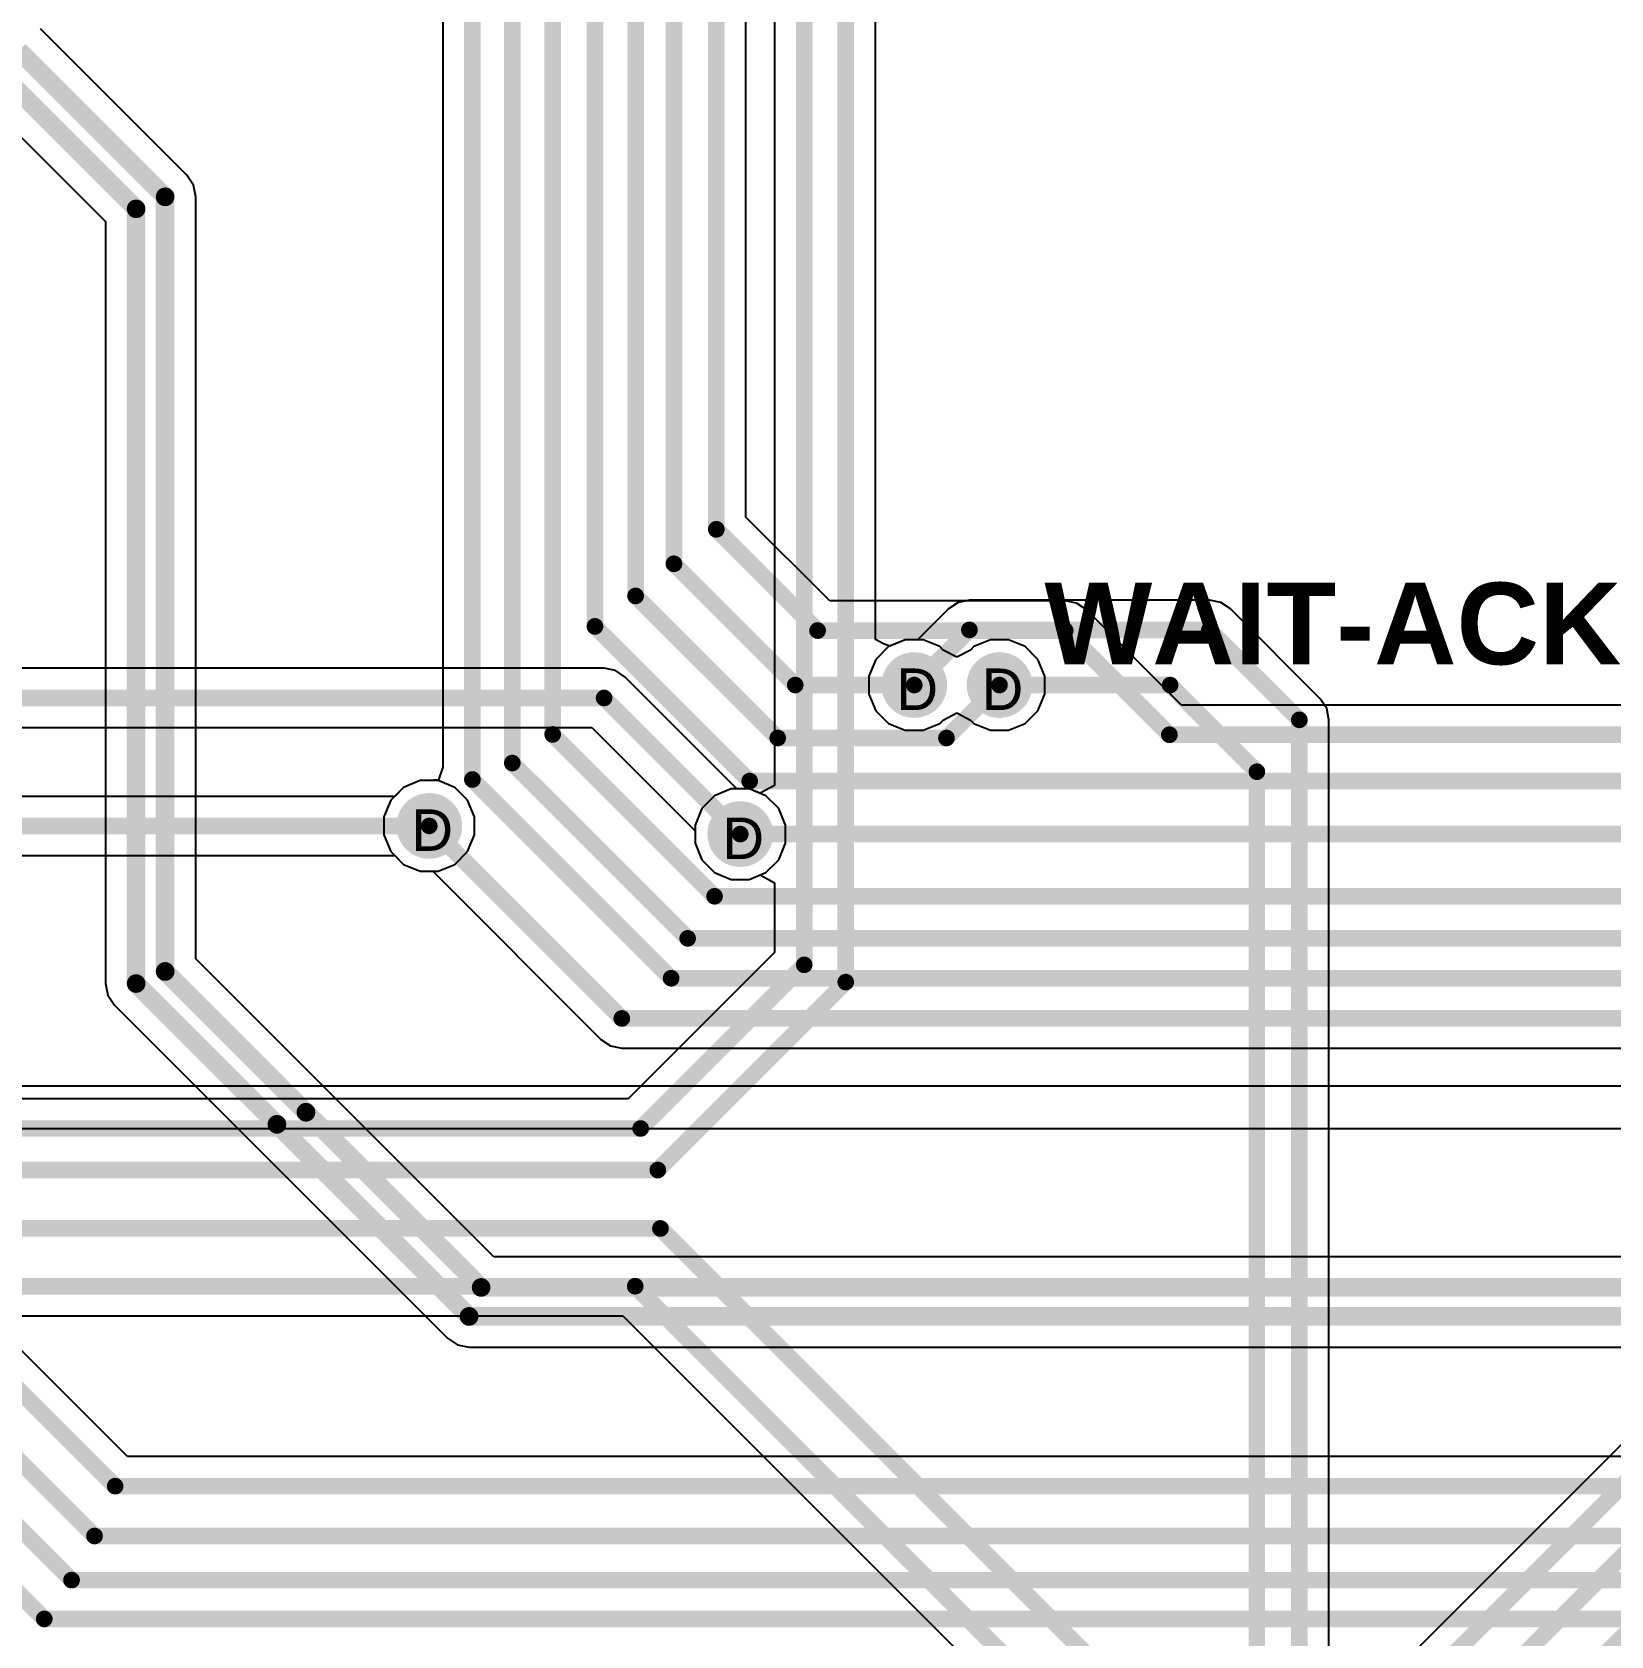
# Model space of a CAD drawing. Header units: inches. Extents: x 0 to 5032, y 0 to 5323.
# Drawn here: x 109.37 to 128.69, y 56.76 to 76.39 of the extents above; entities that cross this region are included whole.
import ezdxf

# ---------------------------------------------------------------- set-up
doc = ezdxf.new("R2010")
doc.units = ezdxf.units.IN
for name, color, linetype in [('Bottom Layer', 5, 'Continuous'), ('Bottom Solder', 6, 'Continuous'), ('Drill Drawing', 1, 'Continuous'), ('Layer 1', 16, 'Continuous'), ('Layer 2', 76, 'Continuous'), ('Top Layer', 1, 'Continuous'), ('Top Overlay', 2, 'Continuous'), ('Top Solder', 216, 'Continuous'), ('Via Holes', 16, 'Continuous')]:
    doc.layers.add(name, color=color, linetype=linetype)
doc.styles.add('Arial', font='', dxfattribs={"height": 0.2})
doc.styles.add('Arial_Bold', font='', dxfattribs={"height": 0.2})
doc.styles.get('Arial').set_extended_font_data('Arial')
doc.styles.get('Arial_Bold').set_extended_font_data('Arial', bold=True)

msp = doc.modelspace()

# ---------------------------------------------------------------- hatches: boundary and pattern name
at = {"layer": 'Bottom Layer'}
h = msp.add_hatch(color=5, dxfattribs=at)
edge = h.paths.add_edge_path()
edge.add_arc((120.166, 68.396), 0.3, 0, 360)
h = msp.add_hatch(color=5, dxfattribs=at)
edge = h.paths.add_edge_path()
edge.add_arc((121.209, 68.396), 0.3, 0, 360)
h = msp.add_hatch(color=5, dxfattribs=at)
edge = h.paths.add_edge_path()
edge.add_arc((114.231, 66.672), 0.3, 0, 360)
h = msp.add_hatch(color=5, dxfattribs=at)
edge = h.paths.add_edge_path()
edge.add_arc((118.037, 66.572), 0.3, 0, 360)
at = {"layer": 'Bottom Solder'}
h = msp.add_hatch(color=6, dxfattribs=at)
edge = h.paths.add_edge_path()
edge.add_arc((120.166, 68.396), 0.402, 0, 360)
h = msp.add_hatch(color=6, dxfattribs=at)
edge = h.paths.add_edge_path()
edge.add_arc((121.209, 68.396), 0.402, 0, 360)
h = msp.add_hatch(color=6, dxfattribs=at)
edge = h.paths.add_edge_path()
edge.add_arc((114.231, 66.672), 0.402, 0, 360)
h = msp.add_hatch(color=6, dxfattribs=at)
edge = h.paths.add_edge_path()
edge.add_arc((118.037, 66.572), 0.402, 0, 360)
at = {"layer": 'Layer 1'}
h = msp.add_hatch(color=16, dxfattribs=at)
edge = h.paths.add_edge_path()
edge.add_arc((120.166, 68.396), 0.3, 0, 360)
h = msp.add_hatch(color=16, dxfattribs=at)
edge = h.paths.add_edge_path()
edge.add_arc((121.209, 68.396), 0.3, 0, 360)
h = msp.add_hatch(color=16, dxfattribs=at)
edge = h.paths.add_edge_path()
edge.add_arc((114.231, 66.672), 0.3, 0, 360)
h = msp.add_hatch(color=16, dxfattribs=at)
edge = h.paths.add_edge_path()
edge.add_arc((118.037, 66.572), 0.3, 0, 360)
at = {"layer": 'Layer 2'}
h = msp.add_hatch(color=76, dxfattribs=at)
edge = h.paths.add_edge_path()
edge.add_arc((120.166, 68.396), 0.3, 0, 360)
h = msp.add_hatch(color=76, dxfattribs=at)
edge = h.paths.add_edge_path()
edge.add_arc((121.209, 68.396), 0.3, 0, 360)
h = msp.add_hatch(color=76, dxfattribs=at)
edge = h.paths.add_edge_path()
edge.add_arc((114.231, 66.672), 0.3, 0, 360)
h = msp.add_hatch(color=76, dxfattribs=at)
edge = h.paths.add_edge_path()
edge.add_arc((118.037, 66.572), 0.3, 0, 360)
at = {"layer": 'Top Layer'}
h = msp.add_hatch(color=1, dxfattribs=at)
edge = h.paths.add_edge_path()
edge.add_arc((120.166, 68.396), 0.3, 0, 360)
h = msp.add_hatch(color=1, dxfattribs=at)
edge = h.paths.add_edge_path()
edge.add_arc((121.209, 68.396), 0.3, 0, 360)
h = msp.add_hatch(color=1, dxfattribs=at)
edge = h.paths.add_edge_path()
edge.add_arc((114.231, 66.672), 0.3, 0, 360)
h = msp.add_hatch(color=1, dxfattribs=at)
edge = h.paths.add_edge_path()
edge.add_arc((118.037, 66.572), 0.3, 0, 360)
at = {"layer": 'Top Solder'}
h = msp.add_hatch(color=216, dxfattribs=at)
edge = h.paths.add_edge_path()
edge.add_arc((120.166, 68.396), 0.402, 0, 360)
h = msp.add_hatch(color=216, dxfattribs=at)
edge = h.paths.add_edge_path()
edge.add_arc((121.209, 68.396), 0.402, 0, 360)
h = msp.add_hatch(color=216, dxfattribs=at)
edge = h.paths.add_edge_path()
edge.add_arc((114.231, 66.672), 0.402, 0, 360)
h = msp.add_hatch(color=216, dxfattribs=at)
edge = h.paths.add_edge_path()
edge.add_arc((118.037, 66.572), 0.402, 0, 360)
at = {"layer": 'Via Holes'}
h = msp.add_hatch(color=7, dxfattribs=at)
edge = h.paths.add_edge_path()
edge.add_arc((120.166, 68.396), 0.15, 0, 360)
h = msp.add_hatch(color=7, dxfattribs=at)
edge = h.paths.add_edge_path()
edge.add_arc((121.209, 68.396), 0.15, 0, 360)
h = msp.add_hatch(color=7, dxfattribs=at)
edge = h.paths.add_edge_path()
edge.add_arc((114.231, 66.672), 0.15, 0, 360)
h = msp.add_hatch(color=7, dxfattribs=at)
edge = h.paths.add_edge_path()
edge.add_arc((118.037, 66.572), 0.15, 0, 360)

# ---------------------------------------------------------------- linework, layer by layer
at = {"layer": 'Bottom Layer'}
for p, q in [((119.69, 68.955), (119.69, 92.253)), ((118.457, 88.992), (118.457, 67.167)), ((120.584, 69.327), (120.207, 68.95)), ((120.702, 69.406), (120.584, 69.327)), ((120.584, 69.327), (120.584, 69.327)), ((120.841, 69.433), (120.702, 69.406)), ((123.777, 69.433), (120.841, 69.433)), ((120.841, 69.433), (120.841, 69.433)), ((123.916, 69.406), (123.777, 69.433)), ((123.777, 69.433), (123.777, 69.433)), ((124.034, 69.327), (123.916, 69.406)), ((125.134, 68.226), (124.034, 69.327)), ((119.789, 68.901), (119.69, 68.955)), ((119.868, 68.872), (119.789, 68.901)), ((120.056, 68.95), (119.868, 68.872)), ((120.207, 68.95), (120.056, 68.95)), ((116.371, 68.601), (105.157, 68.601)), ((116.509, 68.573), (116.371, 68.601)), ((116.371, 68.601), (116.371, 68.601)), ((116.627, 68.494), (116.509, 68.573)), ((117.996, 67.126), (116.627, 68.494)), ((125.213, 68.109), (125.134, 68.226)), ((125.134, 68.226), (125.134, 68.226)), ((125.241, 67.97), (125.213, 68.109)), ((125.241, 55.755), (125.241, 67.97)), ((105.307, 67.875), (116.221, 67.875)), ((116.221, 67.875), (117.483, 66.613)), ((113.918, 67.141), (113.81, 67.034)), ((114.121, 67.226), (113.918, 67.141)), ((114.342, 67.226), (114.121, 67.226)), ((114.545, 67.141), (114.342, 67.226)), ((114.701, 66.986), (114.545, 67.141)), ((118.457, 67.167), (118.279, 67.071)), ((113.81, 67.034), (105.358, 67.034)), ((114.785, 66.782), (114.701, 66.986)), ((118.147, 67.126), (117.996, 67.126)), ((118.279, 67.071), (118.147, 67.126)), ((114.785, 66.562), (114.785, 66.782)), ((114.701, 66.358), (114.785, 66.562)), ((117.483, 66.613), (117.483, 66.462)), ((114.545, 66.202), (114.701, 66.358)), ((117.483, 66.462), (117.567, 66.258)), ((105.358, 66.309), (113.81, 66.309)), ((113.81, 66.309), (113.918, 66.202)), ((113.918, 66.202), (114.121, 66.118)), ((114.342, 66.118), (114.545, 66.202)), ((117.567, 66.258), (117.723, 66.102)), ((114.121, 66.118), (114.342, 66.118)), ((117.723, 66.102), (117.927, 66.018)), ((117.927, 66.018), (118.147, 66.018)), ((118.147, 66.018), (118.279, 66.072)), ((118.279, 66.072), (118.457, 65.976)), ((118.457, 65.976), (118.457, 65.122)), ((118.457, 65.122), (116.667, 63.332)), ((133.609, 63.891), (125.418, 55.7)), ((116.667, 63.332), (88.544, 63.332)), ((95.477, 60.676), (116.601, 60.676)), ((116.601, 60.676), (122.599, 54.679))]:
    msp.add_line(p, q, dxfattribs=at)
for points in [[(118.82, 64.972, 0.203, 0.203, 0), (118.82, 92.614, 0.203, 0.203, 0)], [(119.328, 64.761, 0.203, 0.203, 0), (119.328, 92.404, 0.203, 0.203, 0)], [(120.166, 68.396, 0.203, 0.203, 0), (120.841, 69.071, 0.203, 0.203, 0)], [(120.841, 69.071, 0.203, 0.203, 0), (123.777, 69.071, 0.203, 0.203, 0)], [(123.777, 69.071, 0.203, 0.203, 0), (124.878, 67.97, 0.203, 0.203, 0)], [(105.157, 68.238, 0.203, 0.203, 0), (116.371, 68.238, 0.203, 0.203, 0)], [(116.371, 68.238, 0.203, 0.203, 0), (118.037, 66.572, 0.203, 0.203, 0)], [(121.209, 68.396, 0.203, 0.203, 0), (123.298, 68.396, 0.203, 0.203, 0)], [(123.298, 68.396, 0.203, 0.203, 0), (124.358, 67.335, 0.203, 0.203, 0)], [(124.878, 35.716, 0.203, 0.203, 0), (124.878, 67.97, 0.203, 0.203, 0)], [(124.358, 36.474, 0.203, 0.203, 0), (124.358, 67.335, 0.203, 0.203, 0)], [(104.937, 66.672, 0.203, 0.203, 0), (114.231, 66.672, 0.203, 0.203, 0)], [(116.817, 62.969, 0.203, 0.203, 0), (118.82, 64.972, 0.203, 0.203, 0)], [(117.028, 62.461, 0.203, 0.203, 0), (119.328, 64.761, 0.203, 0.203, 0)], [(125.674, 55.443, 0.203, 0.203, 0), (133.865, 63.634, 0.203, 0.203, 0)], [(88.544, 62.969, 0.203, 0.203, 0), (116.817, 62.969, 0.203, 0.203, 0)], [(126.212, 55.118, 0.203, 0.203, 0), (134.118, 63.023, 0.203, 0.203, 0)], [(90.576, 62.461, 0.203, 0.203, 0), (117.028, 62.461, 0.203, 0.203, 0)], [(126.695, 54.61, 0.203, 0.203, 0), (134.408, 62.323, 0.203, 0.203, 0)], [(94.698, 61.746, 0.203, 0.203, 0), (117.06, 61.746, 0.203, 0.203, 0)], [(117.06, 61.746, 0.203, 0.203, 0), (123.495, 55.311, 0.203, 0.203, 0)], [(95.056, 61.039, 0.203, 0.203, 0), (116.751, 61.039, 0.203, 0.203, 0)], [(116.751, 61.039, 0.203, 0.203, 0), (122.961, 54.829, 0.203, 0.203, 0)]]:
    msp.add_lwpolyline(points, format="xyseb", dxfattribs=at)
for points in [[(120.79, 69.071, 0.102, 0.102, 1), (120.892, 69.071, 0.102, 0.102, 1)], [(120.79, 69.071, 0.102, 0.102, 1), (120.892, 69.071, 0.102, 0.102, 1)], [(123.727, 69.071, 0.102, 0.102, 1), (123.828, 69.071, 0.102, 0.102, 1)], [(123.727, 69.071, 0.102, 0.102, 1), (123.828, 69.071, 0.102, 0.102, 1)], [(116.32, 68.238, 0.102, 0.102, 1), (116.421, 68.238, 0.102, 0.102, 1)], [(116.32, 68.238, 0.102, 0.102, 1), (116.421, 68.238, 0.102, 0.102, 1)], [(120.115, 68.396, 0.102, 0.102, 1), (120.217, 68.396, 0.102, 0.102, 1)], [(121.158, 68.396, 0.102, 0.102, 1), (121.26, 68.396, 0.102, 0.102, 1)], [(123.247, 68.396, 0.102, 0.102, 1), (123.348, 68.396, 0.102, 0.102, 1)], [(123.247, 68.396, 0.102, 0.102, 1), (123.348, 68.396, 0.102, 0.102, 1)], [(124.827, 67.97, 0.102, 0.102, 1), (124.929, 67.97, 0.102, 0.102, 1)], [(124.827, 67.97, 0.102, 0.102, 1), (124.929, 67.97, 0.102, 0.102, 1)], [(124.308, 67.335, 0.102, 0.102, 1), (124.409, 67.335, 0.102, 0.102, 1)], [(124.308, 67.335, 0.102, 0.102, 1), (124.409, 67.335, 0.102, 0.102, 1)], [(114.181, 66.672, 0.102, 0.102, 1), (114.282, 66.672, 0.102, 0.102, 1)], [(117.986, 66.572, 0.102, 0.102, 1), (118.088, 66.572, 0.102, 0.102, 1)], [(118.769, 64.972, 0.102, 0.102, 1), (118.87, 64.972, 0.102, 0.102, 1)], [(118.769, 64.972, 0.102, 0.102, 1), (118.87, 64.972, 0.102, 0.102, 1)], [(119.277, 64.761, 0.102, 0.102, 1), (119.378, 64.761, 0.102, 0.102, 1)], [(119.277, 64.761, 0.102, 0.102, 1), (119.378, 64.761, 0.102, 0.102, 1)], [(116.767, 62.969, 0.102, 0.102, 1), (116.868, 62.969, 0.102, 0.102, 1)], [(116.767, 62.969, 0.102, 0.102, 1), (116.868, 62.969, 0.102, 0.102, 1)], [(116.977, 62.461, 0.102, 0.102, 1), (117.079, 62.461, 0.102, 0.102, 1)], [(116.977, 62.461, 0.102, 0.102, 1), (117.079, 62.461, 0.102, 0.102, 1)], [(117.009, 61.746, 0.102, 0.102, 1), (117.111, 61.746, 0.102, 0.102, 1)], [(117.009, 61.746, 0.102, 0.102, 1), (117.111, 61.746, 0.102, 0.102, 1)], [(116.7, 61.039, 0.102, 0.102, 1), (116.802, 61.039, 0.102, 0.102, 1)], [(116.7, 61.039, 0.102, 0.102, 1), (116.802, 61.039, 0.102, 0.102, 1)]]:
    msp.add_lwpolyline(points, format="xyseb", close=True, dxfattribs=at)
at = {"layer": 'Layer 1'}
for p, q in [((120.056, 68.95), (119.852, 68.866)), ((120.276, 68.95), (120.056, 68.95)), ((120.48, 68.866), (120.276, 68.95)), ((121.099, 68.95), (120.895, 68.866)), ((121.319, 68.95), (121.099, 68.95)), ((121.523, 68.866), (121.319, 68.95)), ((119.696, 68.71), (119.612, 68.506)), ((119.852, 68.866), (119.696, 68.71)), ((120.521, 68.824), (120.48, 68.866)), ((120.687, 68.737), (120.521, 68.824)), ((120.853, 68.824), (120.687, 68.737)), ((120.895, 68.866), (120.853, 68.824)), ((121.678, 68.71), (121.523, 68.866)), ((121.763, 68.506), (121.678, 68.71)), ((119.612, 68.506), (119.612, 68.286)), ((121.763, 68.286), (121.763, 68.506)), ((119.612, 68.286), (119.696, 68.082)), ((121.678, 68.082), (121.763, 68.286)), ((119.696, 68.082), (119.852, 67.926)), ((119.852, 67.926), (120.056, 67.842)), ((120.276, 67.842), (120.48, 67.926)), ((120.48, 67.926), (120.521, 67.968)), ((120.521, 67.968), (120.687, 68.055)), ((120.687, 68.055), (120.853, 67.968)), ((120.853, 67.968), (120.895, 67.926)), ((120.895, 67.926), (121.099, 67.842)), ((121.319, 67.842), (121.523, 67.926)), ((121.523, 67.926), (121.678, 68.082)), ((120.056, 67.842), (120.276, 67.842)), ((121.099, 67.842), (121.319, 67.842)), ((113.918, 67.141), (113.762, 66.986)), ((114.121, 67.226), (113.918, 67.141)), ((114.342, 67.226), (114.121, 67.226)), ((114.545, 67.141), (114.342, 67.226)), ((114.701, 66.986), (114.545, 67.141)), ((113.762, 66.986), (113.677, 66.782)), ((114.785, 66.782), (114.701, 66.986)), ((117.723, 67.041), (117.567, 66.886)), ((117.927, 67.126), (117.723, 67.041)), ((118.147, 67.126), (117.927, 67.126)), ((118.351, 67.041), (118.147, 67.126)), ((118.507, 66.886), (118.351, 67.041)), ((113.677, 66.782), (113.677, 66.562)), ((114.785, 66.562), (114.785, 66.782)), ((117.567, 66.886), (117.483, 66.682)), ((118.591, 66.682), (118.507, 66.886)), ((113.677, 66.562), (113.762, 66.358)), ((114.701, 66.358), (114.785, 66.562)), ((117.483, 66.682), (117.483, 66.462)), ((118.591, 66.462), (118.591, 66.682)), ((113.762, 66.358), (113.918, 66.202)), ((114.545, 66.202), (114.701, 66.358)), ((117.483, 66.462), (117.567, 66.258)), ((118.507, 66.258), (118.591, 66.462)), ((113.918, 66.202), (114.121, 66.118)), ((114.342, 66.118), (114.545, 66.202)), ((117.567, 66.258), (117.723, 66.102)), ((118.351, 66.102), (118.507, 66.258)), ((114.121, 66.118), (114.342, 66.118)), ((117.723, 66.102), (117.927, 66.018)), ((117.927, 66.018), (118.147, 66.018)), ((118.147, 66.018), (118.351, 66.102))]:
    msp.add_line(p, q, dxfattribs=at)
at = {"layer": 'Layer 2'}
for p, q in [((120.056, 68.95), (119.852, 68.866)), ((120.276, 68.95), (120.056, 68.95)), ((120.48, 68.866), (120.276, 68.95)), ((121.099, 68.95), (120.895, 68.866)), ((121.319, 68.95), (121.099, 68.95)), ((121.523, 68.866), (121.319, 68.95)), ((119.696, 68.71), (119.612, 68.506)), ((119.852, 68.866), (119.696, 68.71)), ((120.521, 68.824), (120.48, 68.866)), ((120.687, 68.737), (120.521, 68.824)), ((120.853, 68.824), (120.687, 68.737)), ((120.895, 68.866), (120.853, 68.824)), ((121.678, 68.71), (121.523, 68.866)), ((121.763, 68.506), (121.678, 68.71)), ((119.612, 68.506), (119.612, 68.286)), ((121.763, 68.286), (121.763, 68.506)), ((119.612, 68.286), (119.696, 68.082)), ((121.678, 68.082), (121.763, 68.286)), ((119.696, 68.082), (119.852, 67.926)), ((119.852, 67.926), (120.056, 67.842)), ((120.276, 67.842), (120.48, 67.926)), ((120.48, 67.926), (120.521, 67.968)), ((120.521, 67.968), (120.687, 68.055)), ((120.687, 68.055), (120.853, 67.968)), ((120.853, 67.968), (120.895, 67.926)), ((120.895, 67.926), (121.099, 67.842)), ((121.319, 67.842), (121.523, 67.926)), ((121.523, 67.926), (121.678, 68.082)), ((120.056, 67.842), (120.276, 67.842)), ((121.099, 67.842), (121.319, 67.842)), ((113.918, 67.141), (113.762, 66.986)), ((114.121, 67.226), (113.918, 67.141)), ((114.342, 67.226), (114.121, 67.226)), ((114.545, 67.141), (114.342, 67.226)), ((114.701, 66.986), (114.545, 67.141)), ((113.762, 66.986), (113.677, 66.782)), ((114.785, 66.782), (114.701, 66.986)), ((117.723, 67.041), (117.567, 66.886)), ((117.927, 67.126), (117.723, 67.041)), ((118.147, 67.126), (117.927, 67.126)), ((118.351, 67.041), (118.147, 67.126)), ((118.507, 66.886), (118.351, 67.041)), ((113.677, 66.782), (113.677, 66.562)), ((114.785, 66.562), (114.785, 66.782)), ((117.567, 66.886), (117.483, 66.682)), ((118.591, 66.682), (118.507, 66.886)), ((113.677, 66.562), (113.762, 66.358)), ((114.701, 66.358), (114.785, 66.562)), ((117.483, 66.682), (117.483, 66.462)), ((118.591, 66.462), (118.591, 66.682)), ((113.762, 66.358), (113.918, 66.202)), ((114.545, 66.202), (114.701, 66.358)), ((117.483, 66.462), (117.567, 66.258)), ((118.507, 66.258), (118.591, 66.462)), ((113.918, 66.202), (114.121, 66.118)), ((114.342, 66.118), (114.545, 66.202)), ((117.567, 66.258), (117.723, 66.102)), ((118.351, 66.102), (118.507, 66.258)), ((114.121, 66.118), (114.342, 66.118)), ((117.723, 66.102), (117.927, 66.018)), ((117.927, 66.018), (118.147, 66.018)), ((118.147, 66.018), (118.351, 66.102)), ((164.962, 63.487), (105.969, 63.487)), ((105.969, 62.969), (165.166, 62.969))]:
    msp.add_line(p, q, dxfattribs=at)
at = {"layer": 'Top Layer'}
for p, q in [((118.106, 70.452), (118.106, 88.776)), ((114.396, 86.455), (114.396, 67.39)), ((111.265, 74.637), (109.475, 76.427)), ((108.907, 75.43), (110.268, 74.068)), ((111.346, 74.515), (111.265, 74.637)), ((111.375, 74.371), (111.346, 74.515)), ((111.375, 65.046), (111.375, 74.371)), ((110.268, 74.068), (110.268, 64.743)), ((119.133, 69.425), (118.106, 70.452)), ((122.013, 69.425), (119.133, 69.425)), ((122.014, 69.425), (122.013, 69.425)), ((122.152, 69.398), (122.014, 69.425)), ((122.27, 69.319), (122.152, 69.398)), ((123.438, 68.151), (122.27, 69.319)), ((129.416, 68.151), (123.438, 68.151)), ((114.396, 67.39), (114.345, 67.236)), ((113.918, 67.141), (113.762, 66.986)), ((114.121, 67.226), (113.918, 67.141)), ((114.226, 67.226), (114.121, 67.226)), ((114.345, 67.236), (114.226, 67.226)), ((113.762, 66.986), (113.677, 66.782)), ((113.677, 66.782), (113.677, 66.562)), ((113.677, 66.562), (113.762, 66.358)), ((113.762, 66.358), (113.918, 66.202)), ((113.918, 66.202), (114.121, 66.118)), ((114.121, 66.118), (114.273, 66.118)), ((114.273, 66.118), (116.33, 64.06)), ((112.988, 63.433), (111.375, 65.046)), ((110.268, 64.743), (110.297, 64.6)), ((110.297, 64.6), (110.378, 64.478)), ((110.378, 64.478), (112.101, 62.755)), ((116.33, 64.06), (116.33, 64.06)), ((116.33, 64.06), (116.448, 63.981)), ((116.448, 63.981), (116.587, 63.954)), ((116.587, 63.954), (116.587, 63.954)), ((116.587, 63.954), (150.666, 63.954)), ((115.021, 61.4), (112.988, 63.433)), ((112.988, 63.433), (112.988, 63.433)), ((112.101, 62.755), (112.101, 62.755)), ((112.101, 62.755), (114.453, 60.403)), ((110.538, 58.954), (107.691, 61.801)), ((180.804, 61.4), (115.021, 61.4)), ((114.453, 60.403), (114.575, 60.322)), ((114.575, 60.322), (114.718, 60.293)), ((114.718, 60.293), (180.501, 60.293)), ((178.177, 58.954), (110.538, 58.954))]:
    msp.add_line(p, q, dxfattribs=at)
for points in [[(117.744, 70.302, 0.203, 0.203, 0), (117.744, 89.197, 0.203, 0.203, 0)], [(117.225, 69.88, 0.203, 0.203, 0), (117.225, 88.503, 0.203, 0.203, 0)], [(116.756, 69.487, 0.203, 0.203, 0), (116.756, 88.182, 0.203, 0.203, 0)], [(116.259, 69.114, 0.203, 0.203, 0), (116.259, 87.68, 0.203, 0.203, 0)], [(115.741, 67.792, 0.203, 0.203, 0), (115.741, 87.131, 0.203, 0.203, 0)], [(115.247, 67.442, 0.203, 0.203, 0), (115.247, 86.808, 0.203, 0.203, 0)], [(114.759, 67.24, 0.203, 0.203, 0), (114.759, 86.605, 0.203, 0.203, 0)], [(109.209, 76.161, 0.229, 0.229, 0), (110.999, 74.371, 0.229, 0.229, 0)], [(109.062, 75.806, 0.229, 0.229, 0), (110.644, 74.224, 0.229, 0.229, 0)], [(110.999, 64.891, 0.229, 0.229, 0), (110.999, 74.371, 0.229, 0.229, 0)], [(110.644, 64.743, 0.229, 0.229, 0), (110.644, 74.224, 0.229, 0.229, 0)], [(117.744, 70.302, 0.203, 0.203, 0), (118.983, 69.063, 0.203, 0.203, 0)], [(117.225, 69.88, 0.203, 0.203, 0), (118.709, 68.396, 0.203, 0.203, 0)], [(116.756, 69.487, 0.203, 0.203, 0), (118.496, 67.748, 0.203, 0.203, 0)], [(116.259, 69.114, 0.203, 0.203, 0), (118.152, 67.221, 0.203, 0.203, 0)], [(118.983, 69.063, 0.203, 0.203, 0), (122.014, 69.063, 0.203, 0.203, 0)], [(122.014, 69.063, 0.203, 0.203, 0), (123.288, 67.788, 0.203, 0.203, 0)], [(118.709, 68.396, 0.203, 0.203, 0), (120.166, 68.396, 0.203, 0.203, 0)], [(120.56, 67.748, 0.203, 0.203, 0), (121.209, 68.396, 0.203, 0.203, 0)], [(115.741, 67.792, 0.203, 0.203, 0), (117.722, 65.811, 0.203, 0.203, 0)], [(118.496, 67.748, 0.203, 0.203, 0), (120.56, 67.748, 0.203, 0.203, 0)], [(123.288, 67.788, 0.203, 0.203, 0), (136.638, 67.788, 0.203, 0.203, 0)], [(115.247, 67.442, 0.203, 0.203, 0), (117.394, 65.296, 0.203, 0.203, 0)], [(114.759, 67.24, 0.203, 0.203, 0), (117.191, 64.808, 0.203, 0.203, 0)], [(118.152, 67.221, 0.203, 0.203, 0), (137.423, 67.221, 0.203, 0.203, 0)], [(114.231, 66.672, 0.203, 0.203, 0), (116.587, 64.316, 0.203, 0.203, 0)], [(118.037, 66.572, 0.203, 0.203, 0), (137.396, 66.572, 0.203, 0.203, 0)], [(117.722, 65.811, 0.203, 0.203, 0), (137.206, 65.811, 0.203, 0.203, 0)], [(117.394, 65.296, 0.203, 0.203, 0), (149.773, 65.296, 0.203, 0.203, 0)], [(110.999, 64.891, 0.229, 0.229, 0), (112.723, 63.168, 0.229, 0.229, 0)], [(110.644, 64.743, 0.229, 0.229, 0), (112.367, 63.02, 0.229, 0.229, 0)], [(117.191, 64.808, 0.203, 0.203, 0), (149.976, 64.808, 0.203, 0.203, 0)], [(116.587, 64.316, 0.203, 0.203, 0), (150.666, 64.316, 0.203, 0.203, 0)], [(112.723, 63.168, 0.229, 0.229, 0), (114.866, 61.024, 0.229, 0.229, 0)], [(112.723, 63.168, 0.229, 0.229, 0), (112.723, 63.168, 0.229, 0.229, 0)], [(112.367, 63.02, 0.229, 0.229, 0), (114.718, 60.669, 0.229, 0.229, 0)], [(112.367, 63.02, 0.229, 0.229, 0), (112.367, 63.02, 0.229, 0.229, 0)], [(107.328, 61.651, 0.203, 0.203, 0), (110.388, 58.592, 0.203, 0.203, 0)], [(106.818, 61.3, 0.203, 0.203, 0), (110.135, 57.982, 0.203, 0.203, 0)], [(106.162, 61.134, 0.203, 0.203, 0), (109.854, 57.442, 0.203, 0.203, 0)], [(114.866, 61.024, 0.229, 0.229, 0), (180.804, 61.024, 0.229, 0.229, 0)], [(105.637, 60.85, 0.203, 0.203, 0), (109.52, 56.967, 0.203, 0.203, 0)], [(114.718, 60.669, 0.229, 0.229, 0), (180.657, 60.669, 0.229, 0.229, 0)], [(110.388, 58.592, 0.203, 0.203, 0), (178.177, 58.592, 0.203, 0.203, 0)], [(110.135, 57.982, 0.203, 0.203, 0), (177.993, 57.982, 0.203, 0.203, 0)], [(109.854, 57.442, 0.203, 0.203, 0), (177.718, 57.442, 0.203, 0.203, 0)], [(109.52, 56.967, 0.203, 0.203, 0), (177.383, 56.967, 0.203, 0.203, 0)]]:
    msp.add_lwpolyline(points, format="xyseb", dxfattribs=at)
for points in [[(110.942, 74.371, 0.114, 0.114, 1), (111.057, 74.371, 0.114, 0.114, 1)], [(110.942, 74.371, 0.114, 0.114, 1), (111.057, 74.371, 0.114, 0.114, 1)], [(110.587, 74.224, 0.114, 0.114, 1), (110.701, 74.224, 0.114, 0.114, 1)], [(110.587, 74.224, 0.114, 0.114, 1), (110.701, 74.224, 0.114, 0.114, 1)], [(117.693, 70.302, 0.102, 0.102, 1), (117.795, 70.302, 0.102, 0.102, 1)], [(117.693, 70.302, 0.102, 0.102, 1), (117.795, 70.302, 0.102, 0.102, 1)], [(117.174, 69.88, 0.102, 0.102, 1), (117.276, 69.88, 0.102, 0.102, 1)], [(117.174, 69.88, 0.102, 0.102, 1), (117.276, 69.88, 0.102, 0.102, 1)], [(116.705, 69.487, 0.102, 0.102, 1), (116.807, 69.487, 0.102, 0.102, 1)], [(116.705, 69.487, 0.102, 0.102, 1), (116.807, 69.487, 0.102, 0.102, 1)], [(116.208, 69.114, 0.102, 0.102, 1), (116.31, 69.114, 0.102, 0.102, 1)], [(116.208, 69.114, 0.102, 0.102, 1), (116.31, 69.114, 0.102, 0.102, 1)], [(118.932, 69.063, 0.102, 0.102, 1), (119.034, 69.063, 0.102, 0.102, 1)], [(118.932, 69.063, 0.102, 0.102, 1), (119.034, 69.063, 0.102, 0.102, 1)], [(121.963, 69.063, 0.102, 0.102, 1), (122.064, 69.063, 0.102, 0.102, 1)], [(121.963, 69.063, 0.102, 0.102, 1), (122.064, 69.063, 0.102, 0.102, 1)], [(118.659, 68.396, 0.102, 0.102, 1), (118.76, 68.396, 0.102, 0.102, 1)], [(118.659, 68.396, 0.102, 0.102, 1), (118.76, 68.396, 0.102, 0.102, 1)], [(120.115, 68.396, 0.102, 0.102, 1), (120.217, 68.396, 0.102, 0.102, 1)], [(121.158, 68.396, 0.102, 0.102, 1), (121.26, 68.396, 0.102, 0.102, 1)], [(115.691, 67.792, 0.102, 0.102, 1), (115.792, 67.792, 0.102, 0.102, 1)], [(115.691, 67.792, 0.102, 0.102, 1), (115.792, 67.792, 0.102, 0.102, 1)], [(118.445, 67.748, 0.102, 0.102, 1), (118.546, 67.748, 0.102, 0.102, 1)], [(118.445, 67.748, 0.102, 0.102, 1), (118.546, 67.748, 0.102, 0.102, 1)], [(120.509, 67.748, 0.102, 0.102, 1), (120.611, 67.748, 0.102, 0.102, 1)], [(120.509, 67.748, 0.102, 0.102, 1), (120.611, 67.748, 0.102, 0.102, 1)], [(123.237, 67.788, 0.102, 0.102, 1), (123.339, 67.788, 0.102, 0.102, 1)], [(123.237, 67.788, 0.102, 0.102, 1), (123.339, 67.788, 0.102, 0.102, 1)], [(115.197, 67.442, 0.102, 0.102, 1), (115.298, 67.442, 0.102, 0.102, 1)], [(115.197, 67.442, 0.102, 0.102, 1), (115.298, 67.442, 0.102, 0.102, 1)], [(114.708, 67.24, 0.102, 0.102, 1), (114.81, 67.24, 0.102, 0.102, 1)], [(114.708, 67.24, 0.102, 0.102, 1), (114.81, 67.24, 0.102, 0.102, 1)], [(118.101, 67.221, 0.102, 0.102, 1), (118.203, 67.221, 0.102, 0.102, 1)], [(118.101, 67.221, 0.102, 0.102, 1), (118.203, 67.221, 0.102, 0.102, 1)], [(114.181, 66.672, 0.102, 0.102, 1), (114.282, 66.672, 0.102, 0.102, 1)], [(117.986, 66.572, 0.102, 0.102, 1), (118.088, 66.572, 0.102, 0.102, 1)], [(117.672, 65.811, 0.102, 0.102, 1), (117.773, 65.811, 0.102, 0.102, 1)], [(117.672, 65.811, 0.102, 0.102, 1), (117.773, 65.811, 0.102, 0.102, 1)], [(117.343, 65.296, 0.102, 0.102, 1), (117.444, 65.296, 0.102, 0.102, 1)], [(117.343, 65.296, 0.102, 0.102, 1), (117.444, 65.296, 0.102, 0.102, 1)], [(110.942, 64.891, 0.114, 0.114, 1), (111.057, 64.891, 0.114, 0.114, 1)], [(110.942, 64.891, 0.114, 0.114, 1), (111.057, 64.891, 0.114, 0.114, 1)], [(110.587, 64.743, 0.114, 0.114, 1), (110.701, 64.743, 0.114, 0.114, 1)], [(110.587, 64.743, 0.114, 0.114, 1), (110.701, 64.743, 0.114, 0.114, 1)], [(117.14, 64.808, 0.102, 0.102, 1), (117.242, 64.808, 0.102, 0.102, 1)], [(117.14, 64.808, 0.102, 0.102, 1), (117.242, 64.808, 0.102, 0.102, 1)], [(116.536, 64.316, 0.102, 0.102, 1), (116.638, 64.316, 0.102, 0.102, 1)], [(116.536, 64.316, 0.102, 0.102, 1), (116.638, 64.316, 0.102, 0.102, 1)], [(112.665, 63.168, 0.114, 0.114, 1), (112.78, 63.168, 0.114, 0.114, 1)], [(112.665, 63.168, 0.114, 0.114, 1), (112.78, 63.168, 0.114, 0.114, 1)], [(112.665, 63.168, 0.114, 0.114, 1), (112.78, 63.168, 0.114, 0.114, 1)], [(112.665, 63.168, 0.114, 0.114, 1), (112.78, 63.168, 0.114, 0.114, 1)], [(112.31, 63.02, 0.114, 0.114, 1), (112.424, 63.02, 0.114, 0.114, 1)], [(112.31, 63.02, 0.114, 0.114, 1), (112.424, 63.02, 0.114, 0.114, 1)], [(112.31, 63.02, 0.114, 0.114, 1), (112.424, 63.02, 0.114, 0.114, 1)], [(112.31, 63.02, 0.114, 0.114, 1), (112.424, 63.02, 0.114, 0.114, 1)], [(114.809, 61.024, 0.114, 0.114, 1), (114.923, 61.024, 0.114, 0.114, 1)], [(114.809, 61.024, 0.114, 0.114, 1), (114.923, 61.024, 0.114, 0.114, 1)], [(114.661, 60.669, 0.114, 0.114, 1), (114.776, 60.669, 0.114, 0.114, 1)], [(114.661, 60.669, 0.114, 0.114, 1), (114.776, 60.669, 0.114, 0.114, 1)], [(110.337, 58.592, 0.102, 0.102, 1), (110.438, 58.592, 0.102, 0.102, 1)], [(110.337, 58.592, 0.102, 0.102, 1), (110.438, 58.592, 0.102, 0.102, 1)], [(110.084, 57.982, 0.102, 0.102, 1), (110.186, 57.982, 0.102, 0.102, 1)], [(110.084, 57.982, 0.102, 0.102, 1), (110.186, 57.982, 0.102, 0.102, 1)], [(109.803, 57.442, 0.102, 0.102, 1), (109.905, 57.442, 0.102, 0.102, 1)], [(109.803, 57.442, 0.102, 0.102, 1), (109.905, 57.442, 0.102, 0.102, 1)], [(109.469, 56.967, 0.102, 0.102, 1), (109.571, 56.967, 0.102, 0.102, 1)], [(109.469, 56.967, 0.102, 0.102, 1), (109.571, 56.967, 0.102, 0.102, 1)]]:
    msp.add_lwpolyline(points, format="xyseb", close=True, dxfattribs=at)

# ---------------------------------------------------------------- texts
at = {"layer": 'Drill Drawing', "style": 'Arial'}
for p in [(119.946, 68.091), (120.989, 68.091), (114.011, 66.367), (117.817, 66.267)]:
    msp.add_text('D', height=0.508, dxfattribs=at).set_placement(p)
at = {"layer": 'Top Overlay', "style": 'Arial_Bold'}
msp.add_text('WAIT-ACK', height=1, rotation=360, dxfattribs=at).set_placement((121.759, 68.649))

doc.saveas('drawing.dxf')
